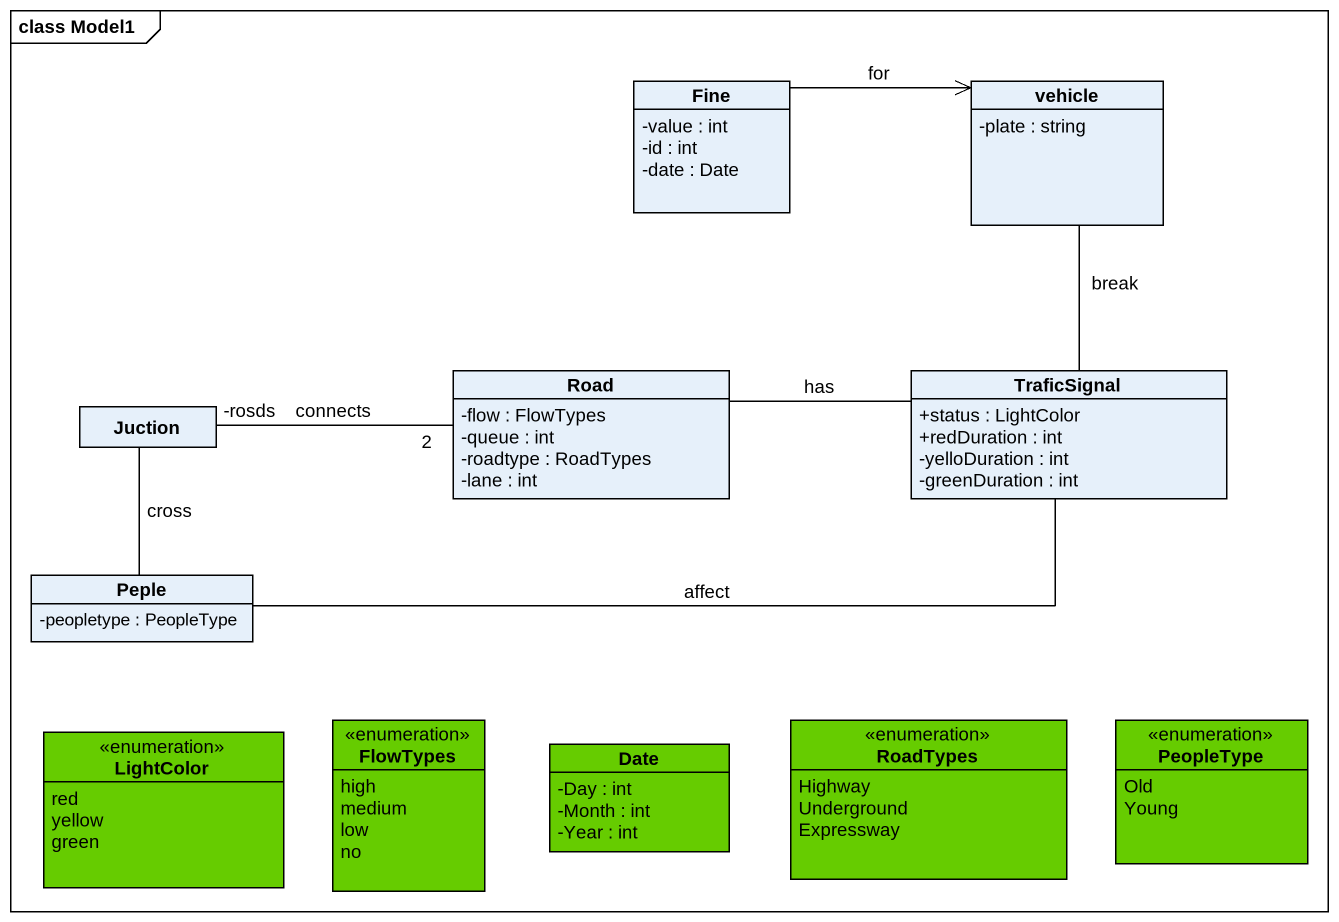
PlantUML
@startuml
mainframe class Model1
hide circle
hide empty members
skinparam classAttributeIconSize 0
class Fine {
  -value : int
  -id : int
  -date : Date
}
class vehicle {
  -plate : string
}
class Juction
class Road {
  -flow : FlowTypes
  -queue : int
  -roadtype : RoadTypes
  -lane : int
}
class TraficSignal {
  +status : LightColor
  +redDuration : int
  -yelloDuration : int
  -greenDuration : int
}
class Peple {
  -peopletype : PeopleType
}
enum LightColor #66CC00 {
  red
  yellow
  green
}
enum FlowTypes #66CC00 {
  high
  medium
  low
  no
}
class Date #66CC00 {
  -Day : int
  -Month : int
  -Year : int
}
enum RoadTypes #66CC00 {
  Highway
  Underground
  Expressway
}
enum PeopleType #66CC00 {
  Old
  Young
}
Fine -right-> vehicle : for
vehicle -- TraficSignal : break
Juction "-rosds" -right- "2" Road : connects
Road -right- TraficSignal : has
Peple -up- Juction : cross
Peple -right- TraficSignal : affect
@enduml
